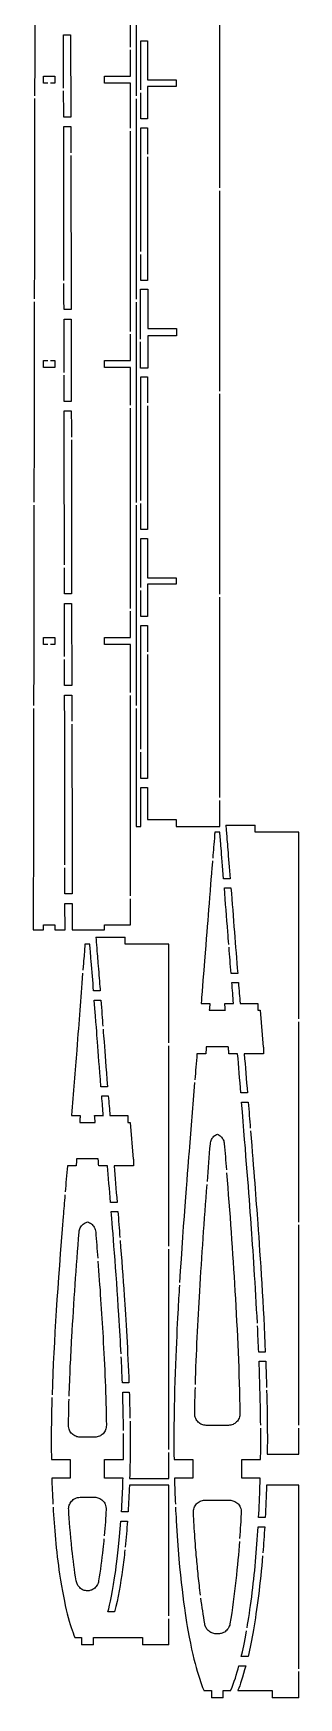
# Model space of a CAD drawing. Header units: millimetres. Extents: x 5 to 96, y -1196 to -5.
# Drawn here: x 5 to 96, y -1196 to -622 of the extents above; entities that cross this region are included whole.
import ezdxf

# ---------------------------------------------------------------- set-up
doc = ezdxf.new("R2010")
doc.units = ezdxf.units.MM
doc.layers.get('0').update_dxf_attribs({"linetype": 'CONTINUOUS'})

msp = doc.modelspace()

# ---------------------------------------------------------------- linework, layer by layer
for p, q in [((38.29, -627.2), (38.29, -549.3)), ((69.1, -675.69), (69.1, -606.69)), ((15.2, -622.99), (17.65, -622.99)), ((17.65, -622.99), (17.7, -651.31)), ((38.29, -637.2), (38.29, -628.2)), ((41.89, -625.04), (44.16, -625.04)), ((44.16, -625.04), (44.15, -638.54)), ((8.29, -637.21), (12.17, -637.21)), ((8.29, -639.6), (8.29, -637.21)), ((9.73, -639.6), (8.29, -639.6)), ((12.17, -639.6), (10.73, -639.6)), ((12.17, -637.21), (12.17, -639.6)), ((29.29, -639.61), (29.29, -637.2)), ((29.29, -637.2), (38.29, -637.2)), ((38.29, -639.61), (29.29, -639.61)), ((38.29, -655.12), (38.29, -639.61)), ((44.15, -638.54), (53.98, -638.54)), ((53.98, -640.8), (44.15, -640.8)), ((44.15, -640.8), (44.15, -651.92)), ((53.98, -638.54), (53.98, -640.8)), ((17.7, -651.31), (15.25, -651.31)), ((44.15, -651.92), (41.89, -651.92)), ((15.26, -654.59), (17.71, -654.59)), ((38.29, -725.12), (38.29, -656.12)), ((41.89, -655.04), (44.15, -655.04)), ((69.1, -745.69), (69.1, -676.69)), ((41.76, -710.64), (44.27, -710.64)), ((44.15, -707.64), (41.88, -707.64)), ((44.27, -710.64), (44.27, -724.14)), ((17.82, -717.62), (15.36, -717.62)), ((15.37, -720.9), (17.83, -720.9)), ((17.83, -720.9), (17.88, -749.23)), ((38.29, -735.12), (38.29, -726.12)), ((44.27, -726.64), (44.26, -737.76)), ((44.27, -724.14), (54.1, -724.14)), ((54.1, -726.64), (44.27, -726.64)), ((54.1, -724.14), (54.1, -726.64)), ((8.29, -737.51), (8.29, -735.13)), ((8.29, -735.13), (9.73, -735.13)), ((12.17, -737.51), (8.29, -737.51)), ((10.73, -735.13), (12.17, -735.13)), ((12.17, -735.13), (12.17, -737.51)), ((29.29, -737.52), (29.29, -735.12)), ((29.29, -735.12), (38.29, -735.12)), ((38.29, -737.52), (29.29, -737.52)), ((38.29, -750.52), (38.29, -737.52)), ((44.26, -737.76), (41.76, -737.76)), ((41.88, -740.76), (44.14, -740.76)), ((17.88, -749.23), (15.42, -749.23)), ((69.1, -815.69), (69.1, -746.69)), ((15.42, -752.51), (17.88, -752.51)), ((38.29, -820.52), (38.29, -751.52)), ((44.14, -793.35), (41.87, -793.35)), ((41.87, -813.35), (41.87, -796.47)), ((41.87, -796.47), (44.14, -796.47)), ((44.14, -796.47), (44.14, -809.97)), ((44.14, -812.23), (44.13, -823.35)), ((44.14, -809.97), (53.98, -809.97)), ((53.98, -812.23), (44.14, -812.23)), ((53.98, -809.97), (53.98, -812.23)), ((17.99, -815.54), (15.53, -815.54)), ((15.53, -818.82), (18, -818.82)), ((18, -818.82), (18.05, -847.14)), ((41.87, -823.35), (41.87, -814.35)), ((69.1, -885.69), (69.1, -816.69)), ((38.29, -830.52), (38.29, -821.52)), ((44.13, -823.35), (41.87, -823.35)), ((8.29, -832.92), (8.29, -830.53)), ((8.29, -830.53), (12.17, -830.53)), ((12.17, -830.53), (12.17, -832.92)), ((29.29, -832.93), (29.29, -830.52)), ((29.29, -830.52), (38.29, -830.52)), ((41.87, -826.47), (44.13, -826.47)), ((9.73, -832.92), (8.29, -832.92)), ((12.17, -832.92), (10.73, -832.92)), ((38.29, -832.93), (29.29, -832.93)), ((38.29, -849.54), (38.29, -832.93)), ((18.05, -847.14), (15.58, -847.14)), ((15.58, -850.43), (18.06, -850.43)), ((38.29, -919.54), (38.29, -850.54)), ((44.13, -879.07), (41.86, -879.07)), ((41.86, -895.69), (41.86, -882.19)), ((41.86, -882.19), (44.13, -882.19)), ((44.13, -882.19), (44.13, -893.3)), ((69.1, -895.69), (69.1, -886.69)), ((44.13, -893.3), (53.98, -893.3)), ((53.98, -893.3), (53.98, -895.69)), ((40.22, -895.69), (41.86, -895.69)), ((53.98, -895.69), (69.1, -895.69)), ((69.06, -897.57), (67.35, -897.57)), ((71.14, -895.18), (81.27, -895.18)), ((81.27, -897.57), (81.27, -895.18)), ((96.27, -897.57), (81.27, -897.57)), ((96.27, -961.89), (96.27, -897.57)), ((72.65, -913.68), (70.38, -913.68)), ((70.63, -916.8), (72.9, -916.8)), ((15.71, -931.2), (15.69, -922.17)), ((15.69, -922.17), (18.19, -922.17)), ((18.18, -918.9), (15.7, -918.9)), ((18.19, -922.17), (18.21, -931.2)), ((38.29, -929.54), (38.29, -920.54)), ((4.76, -931.2), (8.29, -931.2)), ((8.29, -931.2), (8.29, -929.54)), ((8.29, -929.54), (12.18, -929.54)), ((12.18, -929.54), (12.18, -931.2)), ((12.18, -931.2), (15.71, -931.2)), ((18.21, -931.2), (29.29, -931.2)), ((26.37, -933.81), (36.49, -933.81)), ((29.29, -931.2), (29.29, -929.54)), ((29.29, -929.54), (38.29, -929.54)), ((36.49, -936.19), (36.49, -933.81)), ((24.27, -936.19), (22.59, -936.19)), ((51.49, -936.19), (36.49, -936.19)), ((51.49, -970.21), (51.49, -936.19)), ((75.22, -946.23), (72.95, -946.23)), ((73.2, -949.35), (75.47, -949.35)), ((27.83, -952.31), (25.56, -952.31)), ((25.8, -955.43), (28.07, -955.43)), ((62.63, -956.57), (65.64, -956.57)), ((70.78, -956.57), (73.79, -956.57)), ((76.05, -956.57), (82.15, -956.57)), ((82.15, -956.57), (82.15, -958.95)), ((65.44, -958.95), (70.97, -958.95)), ((82.15, -958.95), (82.98, -958.95)), ((82.98, -958.95), (84.02, -971.65)), ((96.27, -1031.89), (96.27, -962.89)), ((51.49, -1040.21), (51.49, -971.21)), ((64.22, -973.92), (61.21, -973.92)), ((72, -971.53), (64.42, -971.53)), ((75.21, -973.92), (72.2, -973.92)), ((84.15, -973.92), (77.47, -973.92)), ((84.02, -971.65), (84.15, -971.65)), ((84.15, -971.65), (84.15, -973.92)), ((30.38, -985.29), (28.11, -985.29)), ((28.36, -988.41), (30.63, -988.41)), ((78.59, -987.44), (76.32, -987.44)), ((76.58, -990.56), (78.85, -990.56)), ((17.94, -995.2), (20.95, -995.2)), ((25.91, -995.2), (28.92, -995.2)), ((31.18, -995.2), (37.37, -995.2)), ((37.37, -995.2), (37.37, -997.58)), ((20.76, -997.58), (26.1, -997.58)), ((37.37, -997.58), (38.2, -997.58)), ((38.2, -997.58), (39.25, -1010.28)), ((19.52, -1012.54), (16.51, -1012.54)), ((27.14, -1010.16), (19.72, -1010.16)), ((30.35, -1012.54), (27.34, -1012.54)), ((39.37, -1012.54), (32.62, -1012.54)), ((39.25, -1010.28), (39.37, -1010.28)), ((39.37, -1010.28), (39.37, -1012.54)), ((33.66, -1025.1), (31.39, -1025.1)), ((31.64, -1028.22), (33.91, -1028.22)), ((96.27, -1101.89), (96.27, -1032.89)), ((51.49, -1110.21), (51.49, -1041.21)), ((84.75, -1076.68), (82.47, -1076.68)), ((82.6, -1079.82), (84.87, -1079.82)), ((37.74, -1087.27), (35.47, -1087.27)), ((35.58, -1090.43), (37.85, -1090.43)), ((26.01, -1105.97), (20.85, -1105.97)), ((72.06, -1101.92), (64.36, -1101.92)), ((96.27, -1111.89), (96.27, -1102.89)), ((51.49, -1120.21), (51.49, -1111.21)), ((85.42, -1111.89), (96.27, -1111.89)), ((11.02, -1113.7), (17.52, -1113.7)), ((17.52, -1113.7), (17.5, -1120.09)), ((29.36, -1120.09), (29.34, -1113.7)), ((29.34, -1113.7), (35.84, -1113.7)), ((53.3, -1113.72), (59.8, -1113.72)), ((59.8, -1113.72), (59.78, -1120.11)), ((76.64, -1120.11), (76.62, -1113.72)), ((76.62, -1113.72), (83.12, -1113.72)), ((17.5, -1120.09), (11.15, -1120.09)), ((35.71, -1120.09), (29.36, -1120.09)), ((51.49, -1122.53), (37.9, -1122.53)), ((37.98, -1120.21), (51.49, -1120.21)), ((51.49, -1167.5), (51.49, -1122.53)), ((59.78, -1120.11), (53.43, -1120.11)), ((82.98, -1120.11), (76.64, -1120.11)), ((96.27, -1122.55), (85.19, -1122.55)), ((96.27, -1185.72), (96.27, -1122.55)), ((20.92, -1126.68), (25.95, -1126.68)), ((63.92, -1127.69), (72.49, -1127.69)), ((34.96, -1134.88), (37.24, -1134.88)), ((37.45, -1131.68), (35.18, -1131.68)), ((84.73, -1133.62), (82.45, -1133.62)), ((82.26, -1136.82), (84.54, -1136.82)), ((32.82, -1166.19), (30.52, -1166.19)), ((51.49, -1177.5), (51.49, -1168.5)), ((19.09, -1174.99), (21.37, -1174.99)), ((21.37, -1174.99), (21.37, -1177.5)), ((25.49, -1177.5), (25.49, -1174.99)), ((25.49, -1174.99), (42.37, -1174.99)), ((42.37, -1174.99), (42.37, -1177.5)), ((68.67, -1173.68), (67.74, -1173.68)), ((25.49, -1177.5), (21.37, -1177.5)), ((51.49, -1177.5), (42.37, -1177.5)), ((75.66, -1184.77), (77.98, -1184.77)), ((78.78, -1181.5), (76.48, -1181.5)), ((96.27, -1195.72), (96.27, -1186.72)), ((63.55, -1193.21), (66.15, -1193.21)), ((66.15, -1193.21), (66.15, -1195.72)), ((70.27, -1195.72), (66.15, -1195.72)), ((70.27, -1195.72), (70.27, -1193.21)), ((70.27, -1193.21), (72.87, -1193.21)), ((75.3, -1193.21), (87.15, -1193.21)), ((87.15, -1193.21), (87.15, -1195.72)), ((96.27, -1195.72), (87.15, -1195.72))]:
    msp.add_line(p, q)
for points in [[(5.36, -574.97), (5.31, -600.33), (5.28, -622.65), (5.24, -643.97)], [(40.19, -575.03), (40.19, -598.03), (40.19, -621.03), (40.19, -644.03)], [(15.24, -641.31), (15.22, -635.2), (15.21, -629.1), (15.2, -622.99)], [(5.24, -644.97), (5.2, -668.24), (5.16, -690.36), (5.12, -713.97)], [(15.25, -651.31), (15.25, -648.31), (15.24, -645.31), (15.24, -642.31)], [(40.19, -645.03), (40.19, -668.03), (40.2, -691.03), (40.2, -714.03)], [(41.89, -651.92), (41.89, -648.92), (41.89, -645.92), (41.89, -642.92)], [(15.35, -707.62), (15.32, -689.94), (15.29, -672.28), (15.26, -654.59)], [(17.71, -654.59), (17.71, -657.59), (17.72, -660.59), (17.72, -663.59)], [(44.15, -655.04), (44.15, -658.04), (44.15, -661.04), (44.15, -664.04)], [(41.88, -707.64), (41.88, -704.64), (41.88, -701.64), (41.88, -698.64)], [(15.36, -717.62), (15.36, -714.62), (15.35, -711.62), (15.35, -708.62)], [(5.12, -714.97), (5.08, -736.12), (5.05, -758.49), (5, -783.97)], [(40.2, -715.03), (40.2, -738.03), (40.2, -761.03), (40.21, -784.03)], [(15.42, -749.23), (15.41, -746.23), (15.41, -743.23), (15.4, -740.23)], [(44.14, -740.76), (44.14, -743.76), (44.14, -746.76), (44.14, -749.76)], [(17.88, -752.51), (17.89, -755.51), (17.89, -758.51), (17.9, -761.51)], [(5, -784.97), (4.97, -805.6), (4.93, -828.27), (4.89, -853.97)], [(40.21, -785.03), (40.21, -808.03), (40.21, -831.03), (40.21, -854.03)], [(41.87, -793.35), (41.87, -790.35), (41.87, -787.35), (41.87, -784.35)], [(15.53, -815.54), (15.52, -812.54), (15.52, -809.54), (15.51, -806.54)], [(15.56, -837.14), (15.55, -831.04), (15.54, -824.93), (15.53, -818.82)], [(44.13, -826.47), (44.13, -829.47), (44.13, -832.47), (44.13, -835.47)], [(15.58, -847.14), (15.57, -844.14), (15.57, -841.14), (15.56, -838.14)], [(18.06, -850.43), (18.06, -853.43), (18.07, -856.43), (18.07, -859.43)], [(41.86, -879.07), (41.86, -876.07), (41.86, -873.07), (41.86, -870.07)], [(15.7, -918.9), (15.69, -915.9), (15.69, -912.9), (15.68, -909.9)], [(72.95, -946.23), (72.71, -943.24), (72.48, -940.24), (72.24, -937.25)], [(28.07, -955.43), (28.34, -959.02), (28.56, -961.93), (28.75, -964.4)], [(78.85, -990.56), (79.11, -993.73), (79.35, -996.71), (79.58, -999.53)], [(64.77, -1017.97), (65.11, -1013.57), (65.45, -1009.21), (65.8, -1004.93)], [(70.62, -1004.93), (70.85, -1007.89), (71.09, -1010.88), (71.33, -1013.9)], [(33.91, -1028.22), (34.15, -1031.21), (34.39, -1034.21), (34.62, -1037.2)], [(26.29, -1035.34), (26.52, -1038.3), (26.75, -1041.29), (26.98, -1044.31)], [(82.47, -1076.68), (82.35, -1073.76), (82.21, -1070.74), (82.06, -1067.69)], [(35.47, -1087.27), (35.35, -1083.97), (35.23, -1081.13), (35.09, -1078.28)], [(83.15, -1101.84), (83.08, -1094.54), (82.87, -1087.05), (82.6, -1079.82)], [(84.87, -1079.82), (84.99, -1082.81), (85.09, -1085.82), (85.17, -1088.82)], [(60.43, -1097.84), (60.47, -1094.88), (60.54, -1091.87), (60.63, -1088.84)], [(16.92, -1101.9), (16.96, -1098.93), (17.02, -1095.93), (17.11, -1092.91)], [(35.88, -1103.7), (35.84, -1099.34), (35.73, -1095.07), (35.58, -1090.43)], [(37.85, -1090.43), (37.95, -1093.45), (38.04, -1096.43), (38.09, -1099.43)], [(35.18, -1131.68), (35.38, -1128.37), (35.53, -1125.35), (35.63, -1122.59)], [(82.45, -1133.62), (82.64, -1130.16), (82.8, -1126.41), (82.91, -1122.62)], [(29.89, -1130.99), (29.74, -1133.47), (29.53, -1136.53), (29.22, -1139.96)], [(37.24, -1134.88), (37.03, -1137.77), (36.77, -1140.8), (36.45, -1143.85)], [(84.54, -1136.82), (84.36, -1139.81), (84.15, -1142.81), (83.9, -1145.8)], [(75.82, -1141.93), (75.24, -1149.78), (74.25, -1160.28), (72.55, -1170.28)], [(63.86, -1170.28), (63.37, -1167.35), (62.93, -1164.36), (62.54, -1161.38)], [(76.48, -1181.5), (76.94, -1179.57), (77.58, -1176.68), (78.29, -1172.68)]]:
    msp.add_open_spline(points, degree=3)
for points, knots in [([(41.89, -641.92), (41.89, -640.78), (41.89, -639.63), (41.89, -638.48), (41.89, -634), (41.89, -629.52), (41.89, -625.04)], [1.006, 1.006, 1.006, 1.006, 1.349875, 1.349875, 1.349875, 2.694, 2.694, 2.694, 2.694]), ([(41.88, -697.64), (41.88, -692.21), (41.88, -686.78), (41.88, -681.35), (41.88, -672.58), (41.88, -663.81), (41.89, -655.04)], [1.005614, 1.005614, 1.005614, 1.005614, 2.633283, 2.633283, 2.633283, 5.264568, 5.264568, 5.264568, 5.264568]), ([(17.73, -664.59), (17.74, -671.76), (17.75, -678.93), (17.76, -686.1), (17.78, -696.61), (17.8, -707.12), (17.82, -717.62)], [1.005989, 1.005989, 1.005989, 1.005989, 3.157195, 3.157195, 3.157195, 6.308954, 6.308954, 6.308954, 6.308954]), ([(44.15, -665.04), (44.15, -670.47), (44.15, -675.9), (44.15, -681.33), (44.15, -690.11), (44.15, -698.86), (44.15, -707.64)], [1.006001, 1.006001, 1.006001, 1.006001, 2.634733, 2.634733, 2.634733, 5.267511, 5.267511, 5.267511, 5.267511]), ([(41.76, -727.76), (41.76, -726.57), (41.76, -725.38), (41.76, -724.2), (41.76, -719.7), (41.76, -715.2), (41.76, -710.7), (41.76, -710.68), (41.76, -710.66), (41.76, -710.64)], [0.993999, 0.993999, 0.993999, 0.993999, 1.34978, 1.34978, 1.34978, 2.7, 2.7, 2.7, 2.705999, 2.705999, 2.705999, 2.705999]), ([(15.4, -739.23), (15.4, -737.84), (15.4, -736.45), (15.39, -735.07), (15.39, -730.34), (15.38, -725.62), (15.37, -720.9)], [1.00599, 1.00599, 1.00599, 1.00599, 1.422255, 1.422255, 1.422255, 2.838549, 2.838549, 2.838549, 2.838549]), ([(41.76, -737.76), (41.76, -737.74), (41.76, -737.72), (41.76, -737.7), (41.76, -734.72), (41.76, -731.74), (41.76, -728.76)], [-0.0060007, -0.0060007, -0.0060007, -0.0060007, 0, 0, 0, 0.8939993, 0.8939993, 0.8939993, 0.8939993]), ([(41.87, -783.35), (41.87, -777.93), (41.87, -772.5), (41.87, -767.08), (41.88, -759.59), (41.88, -749.75), (41.88, -740.76)], [1.006001, 1.006001, 1.006001, 1.006001, 2.633554, 2.633554, 2.633554, 4.879863, 4.879863, 4.879863, 4.879863]), ([(44.14, -750.76), (44.14, -756.18), (44.14, -761.61), (44.14, -767.04), (44.14, -775.81), (44.14, -784.58), (44.14, -793.35)], [1.006001, 1.006001, 1.006001, 1.006001, 2.634096, 2.634096, 2.634096, 5.265429, 5.265429, 5.265429, 5.265429]), ([(15.51, -805.54), (15.5, -798.37), (15.49, -791.2), (15.47, -784.03), (15.46, -773.52), (15.44, -763.01), (15.42, -752.51)], [1.00599, 1.00599, 1.00599, 1.00599, 3.157238, 3.157238, 3.157238, 6.308953, 6.308953, 6.308953, 6.308953]), ([(17.9, -762.51), (17.91, -769.68), (17.93, -776.85), (17.94, -784.02), (17.96, -794.53), (17.98, -805.03), (17.99, -815.54)], [1.005989, 1.005989, 1.005989, 1.005989, 3.157226, 3.157226, 3.157226, 6.308954, 6.308954, 6.308954, 6.308954]), ([(41.86, -869.07), (41.86, -863.64), (41.86, -858.22), (41.86, -852.79), (41.86, -844.02), (41.87, -835.24), (41.87, -826.47)], [1.006001, 1.006001, 1.006001, 1.006001, 2.633388, 2.633388, 2.633388, 5.265429, 5.265429, 5.265429, 5.265429]), ([(44.13, -836.47), (44.13, -841.9), (44.13, -847.32), (44.13, -852.75), (44.13, -861.52), (44.13, -870.29), (44.13, -879.07)], [1.006001, 1.006001, 1.006001, 1.006001, 2.63389, 2.63389, 2.63389, 5.265429, 5.265429, 5.265429, 5.265429]), ([(15.68, -908.9), (15.67, -900.82), (15.65, -892.75), (15.64, -884.67), (15.62, -873.25), (15.6, -861.84), (15.58, -850.43)], [1.00599, 1.00599, 1.00599, 1.00599, 3.429659, 3.429659, 3.429659, 6.853758, 6.853758, 6.853758, 6.853758]), ([(4.89, -854.97), (4.85, -877.76), (4.81, -902.92), (4.76, -931.15), (4.76, -931.16), (4.76, -931.18), (4.76, -931.2)], [596.445314, 596.445314, 596.445314, 596.445314, 670.176526, 670.176526, 670.176526, 670.220313, 670.220313, 670.220313, 670.220313]), ([(40.21, -855.03), (40.22, -868.56), (40.22, -882.09), (40.22, -895.63), (40.22, -895.65), (40.22, -895.67), (40.22, -895.69)], [78.578813, 78.578813, 78.578813, 78.578813, 82.426802, 82.426802, 82.426802, 82.432488, 82.432488, 82.432488, 82.432488]), ([(18.07, -860.43), (18.09, -868.5), (18.1, -876.58), (18.12, -884.66), (18.14, -896.07), (18.16, -907.49), (18.18, -918.9)], [1.005989, 1.005989, 1.005989, 1.005989, 3.429545, 3.429545, 3.429545, 6.853759, 6.853759, 6.853759, 6.853759]), ([(67.35, -897.57), (67.35, -897.58), (67.35, -897.6), (67.35, -897.62), (67.33, -897.84), (67.31, -898.08), (67.29, -898.34), (67, -902.08), (66.85, -903.83), (66.63, -906.54)], [0.2765373, 0.2765373, 0.2765373, 0.2765373, 0.2806434, 0.2806434, 0.2806434, 0.3299287, 0.3299287, 0.3299287, 1.036557, 1.036557, 1.036557, 1.036557]), ([(70.38, -913.68), (70.05, -909.62), (69.71, -905.56), (69.51, -903.14), (69.31, -900.77), (69.18, -899.14), (69.07, -897.62), (69.06, -897.6), (69.06, -897.58), (69.06, -897.57)], [0.041121, 0.041121, 0.041121, 0.041121, 1.262715, 1.262715, 1.262715, 2.460831, 2.460831, 2.460831, 2.475406, 2.475406, 2.475406, 2.475406]), ([(71.14, -895.18), (71.14, -895.21), (71.15, -895.23), (71.15, -895.25), (71.5, -899.77), (71.58, -900.82), (71.82, -903.66), (72.03, -906.25), (72.35, -910.03), (72.65, -913.68)], [0.04469, 0.04469, 0.04469, 0.04469, 0.051542, 0.051542, 0.051542, 1.488442, 1.488442, 1.488442, 2.801036, 2.801036, 2.801036, 2.801036]), ([(66.54, -907.53), (66.43, -908.9), (66.29, -910.54), (66.11, -912.75), (64.89, -927.73), (64.72, -930.65), (62.95, -952.54), (62.85, -953.89), (62.74, -955.22), (62.63, -956.51), (62.63, -956.53), (62.63, -956.55), (62.63, -956.57)], [1.119447, 1.119447, 1.119447, 1.119447, 1.444692, 1.444692, 1.444692, 3.652674, 3.652674, 3.652674, 3.789389, 3.789389, 3.789389, 3.791677, 3.791677, 3.791677, 3.791677]), ([(72.17, -936.26), (72.05, -934.83), (71.94, -933.39), (71.83, -931.96), (71.43, -926.91), (71.02, -921.86), (70.63, -916.8)], [1.098542, 1.098542, 1.098542, 1.098542, 1.529092, 1.529092, 1.529092, 3.049865, 3.049865, 3.049865, 3.049865]), ([(72.9, -916.8), (73.29, -921.87), (73.7, -926.94), (74.1, -932.01), (74.47, -936.75), (74.84, -941.49), (75.22, -946.23)], [0.044836, 0.044836, 0.044836, 0.044836, 1.570187, 1.570187, 1.570187, 2.996138, 2.996138, 2.996138, 2.996138]), ([(26.37, -933.81), (26.37, -933.83), (26.37, -933.85), (26.37, -933.87), (26.43, -934.66), (26.53, -936.04), (26.65, -937.55), (26.87, -940.44), (26.99, -941.69), (27.24, -944.74), (27.46, -947.52), (27.68, -950.39), (27.83, -952.31)], [0.0310227, 0.0310227, 0.0310227, 0.0310227, 0.0344517, 0.0344517, 0.0344517, 0.1596494, 0.1596494, 0.1596494, 0.398903, 0.398903, 0.398903, 0.6159563, 0.6159563, 0.6159563, 0.6159563]), ([(22.59, -936.19), (22.58, -936.21), (22.58, -936.23), (22.58, -936.24), (22.54, -936.8), (22.49, -937.43), (22.44, -938.17), (22.27, -940.26), (22.15, -941.61), (21.86, -945.16)], [0.2166355, 0.2166355, 0.2166355, 0.2166355, 0.2197445, 0.2197445, 0.2197445, 0.3124742, 0.3124742, 0.3124742, 0.5743923, 0.5743923, 0.5743923, 0.5743923]), ([(25.56, -952.31), (25.3, -948.89), (25.03, -945.47), (24.74, -942.05), (24.51, -939.32), (24.38, -937.59), (24.28, -936.24), (24.28, -936.23), (24.28, -936.21), (24.27, -936.19)], [0.049384, 0.049384, 0.049384, 0.049384, 1.078139, 1.078139, 1.078139, 1.901441, 1.901441, 1.901441, 1.91273, 1.91273, 1.91273, 1.91273]), ([(21.78, -946.16), (21, -955.73), (20.59, -961.86), (19.74, -972.74), (19.19, -979.79), (18.58, -987.42), (17.95, -995.13), (17.95, -995.15), (17.95, -995.18), (17.94, -995.2)], [0.598283, 0.598283, 0.598283, 0.598283, 1.290191, 1.290191, 1.290191, 1.739105, 1.739105, 1.739105, 1.740365, 1.740365, 1.740365, 1.740365]), ([(73.79, -956.57), (73.78, -956.55), (73.78, -956.53), (73.78, -956.51), (73.6, -954.31), (73.41, -951.92), (73.2, -949.35)], [3.3089934, 3.3089934, 3.3089934, 3.3089934, 3.3135461, 3.3135461, 3.3135461, 3.7757547, 3.7757547, 3.7757547, 3.7757547]), ([(75.47, -949.35), (75.69, -952.03), (75.88, -954.4), (76.05, -956.52), (76.05, -956.54), (76.05, -956.55), (76.05, -956.57)], [0.1014587, 0.1014587, 0.1014587, 0.1014587, 0.9345599, 0.9345599, 0.9345599, 0.9417982, 0.9417982, 0.9417982, 0.9417982]), ([(28.11, -985.29), (27.54, -978.22), (27.23, -974.19), (26.89, -969.81), (26.67, -966.89), (26.47, -964.01), (25.8, -955.43)], [0.126322, 0.126322, 0.126322, 0.126322, 2.360319, 2.360319, 2.360319, 3.853648, 3.853648, 3.853648, 3.853648]), ([(65.64, -956.57), (65.57, -957.36), (65.51, -958.13), (65.45, -958.89), (65.45, -958.91), (65.45, -958.93), (65.44, -958.95)], [1.4603248, 1.4603248, 1.4603248, 1.4603248, 1.7269752, 1.7269752, 1.7269752, 1.7346147, 1.7346147, 1.7346147, 1.7346147]), ([(70.97, -958.95), (70.97, -958.93), (70.97, -958.91), (70.96, -958.89), (70.9, -958.1), (70.84, -957.35), (70.78, -956.67), (70.78, -956.64), (70.78, -956.6), (70.78, -956.57)], [7.4952463, 7.4952463, 7.4952463, 7.4952463, 7.5063679, 7.5063679, 7.5063679, 7.9137767, 7.9137767, 7.9137767, 7.9328102, 7.9328102, 7.9328102, 7.9328102]), ([(28.82, -965.4), (28.95, -967.04), (29.06, -968.49), (29.16, -969.82), (29.49, -974.13), (29.81, -978.21), (30.38, -985.29)], [1.307561, 1.307561, 1.307561, 1.307561, 2.071649, 2.071649, 2.071649, 4.530804, 4.530804, 4.530804, 4.530804]), ([(61.21, -973.92), (61.21, -973.93), (61.21, -973.95), (61.2, -973.97), (60.95, -977.07), (60.7, -980.02), (60.47, -982.88)], [4.4733354, 4.4733354, 4.4733354, 4.4733354, 4.4757256, 4.4757256, 4.4757256, 4.8795294, 4.8795294, 4.8795294, 4.8795294]), ([(64.42, -971.53), (64.41, -971.55), (64.41, -971.57), (64.41, -971.59), (64.35, -972.32), (64.29, -973.09), (64.22, -973.92)], [2.1191133, 2.1191133, 2.1191133, 2.1191133, 2.1230558, 2.1230558, 2.1230558, 2.2802725, 2.2802725, 2.2802725, 2.2802725]), ([(72.2, -973.92), (72.17, -973.59), (72.14, -973.27), (72.12, -972.94), (72.08, -972.48), (72.04, -972.04), (72, -971.59), (72, -971.57), (72, -971.55), (72, -971.53)], [2.211859516, 2.211859516, 2.211859516, 2.211859516, 2.215103017, 2.215103017, 2.215103017, 2.21970419, 2.21970419, 2.21970419, 2.219893266, 2.219893266, 2.219893266, 2.219893266]), ([(76.32, -987.44), (75.93, -982.65), (75.56, -978.22), (75.21, -973.97), (75.21, -973.95), (75.21, -973.93), (75.21, -973.92)], [0.151442, 0.151442, 0.151442, 0.151442, 1.615644, 1.615644, 1.615644, 1.621973, 1.621973, 1.621973, 1.621973]), ([(77.47, -973.92), (77.48, -973.94), (77.48, -973.96), (77.48, -973.98), (77.84, -978.34), (78.21, -982.85), (78.59, -987.44)], [4.096044, 4.096044, 4.096044, 4.096044, 4.109409, 4.109409, 4.109409, 6.80009, 6.80009, 6.80009, 6.80009]), ([(60.39, -983.88), (59.72, -991.88), (59.11, -999.28), (58.45, -1007.58), (58.2, -1010.69), (56.52, -1031.3), (55.2, -1052.68)], [4.92651, 4.92651, 4.92651, 4.92651, 6.06136, 6.06136, 6.06136, 6.48581, 6.48581, 6.48581, 6.48581]), ([(28.92, -995.2), (28.91, -995.18), (28.91, -995.15), (28.91, -995.13), (28.75, -993.15), (28.58, -991.03), (28.36, -988.41)], [11.484237, 11.484237, 11.484237, 11.484237, 11.537812, 11.537812, 11.537812, 16.437235, 16.437235, 16.437235, 16.437235]), ([(30.63, -988.41), (30.83, -990.92), (31.01, -993.11), (31.18, -995.14), (31.18, -995.16), (31.18, -995.18), (31.18, -995.2)], [0.126359, 0.126359, 0.126359, 0.126359, 0.9131863, 0.9131863, 0.9131863, 0.9203018, 0.9203018, 0.9203018, 0.9203018]), ([(82.01, -1066.69), (81.36, -1054.1), (80.51, -1041.16), (79.87, -1032.5), (79.11, -1022.1), (78.1, -1009.17), (76.58, -990.56)], [1.028949, 1.028949, 1.028949, 1.028949, 4.639783, 4.639783, 4.639783, 8.972961, 8.972961, 8.972961, 8.972961]), ([(20.95, -995.2), (20.94, -995.42), (20.92, -995.65), (20.9, -995.87), (20.86, -996.35), (20.81, -996.91), (20.76, -997.51), (20.76, -997.53), (20.76, -997.56), (20.76, -997.58)], [2.5449518, 2.5449518, 2.5449518, 2.5449518, 2.641039, 2.641039, 2.641039, 2.8494109, 2.8494109, 2.8494109, 2.8569086, 2.8569086, 2.8569086, 2.8569086]), ([(26.1, -997.58), (26.1, -997.56), (26.1, -997.53), (26.1, -997.51), (26.03, -996.76), (25.97, -995.97), (25.91, -995.2)], [3.3839812, 3.3839812, 3.3839812, 3.3839812, 3.3885917, 3.3885917, 3.3885917, 3.5494103, 3.5494103, 3.5494103, 3.5494103]), ([(65.8, -1004.93), (65.84, -1004.42), (65.98, -1003.92), (66.21, -1003.46), (66.43, -1003.04), (66.71, -1002.67), (67.06, -1002.35), (67.39, -1002.04), (67.78, -1001.79), (68.21, -1001.61)], [0, 0, 0, 0, 0.1565946, 0.1565946, 0.1565946, 0.2992401, 0.2992401, 0.2992401, 0.4393333, 0.4393333, 0.4393333, 0.4393333]), ([(68.21, -1001.61), (68.67, -1001.8), (69.1, -1002.09), (69.46, -1002.44), (69.79, -1002.77), (70.06, -1003.16), (70.26, -1003.58), (70.46, -1004.01), (70.58, -1004.46), (70.62, -1004.93)], [0.0025061, 0.0025061, 0.0025061, 0.0025061, 0.1561644, 0.1561644, 0.1561644, 0.2989773, 0.2989773, 0.2989773, 0.4418228, 0.4418228, 0.4418228, 0.4418228]), ([(79.66, -1000.53), (80.76, -1014.18), (81.52, -1024.08), (82.14, -1032.55), (82.95, -1043.61), (84.11, -1061.33), (84.75, -1076.68)], [1.234169, 1.234169, 1.234169, 1.234169, 5.978142, 5.978142, 5.978142, 12.178807, 12.178807, 12.178807, 12.178807]), ([(16.51, -1012.54), (16.51, -1012.56), (16.51, -1012.58), (16.51, -1012.59), (16.26, -1015.63), (16.01, -1018.61), (15.77, -1021.51)], [2.0790484, 2.0790484, 2.0790484, 2.0790484, 2.0801441, 2.0801441, 2.0801441, 2.2613487, 2.2613487, 2.2613487, 2.2613487]), ([(19.72, -1010.16), (19.72, -1010.18), (19.72, -1010.19), (19.71, -1010.21), (19.65, -1010.99), (19.59, -1011.76), (19.52, -1012.54)], [2.7970575, 2.7970575, 2.7970575, 2.7970575, 2.8011025, 2.8011025, 2.8011025, 2.9720898, 2.9720898, 2.9720898, 2.9720898]), ([(27.34, -1012.54), (27.28, -1011.8), (27.21, -1011.02), (27.15, -1010.21), (27.15, -1010.19), (27.14, -1010.18), (27.14, -1010.16)], [1.71519568, 1.71519568, 1.71519568, 1.71519568, 1.72941919, 1.72941919, 1.72941919, 1.72974141, 1.72974141, 1.72974141, 1.72974141]), ([(31.39, -1025.1), (31.04, -1020.79), (30.65, -1016.15), (30.35, -1012.59), (30.35, -1012.58), (30.35, -1012.56), (30.35, -1012.54)], [0.178597, 0.178597, 0.178597, 0.178597, 1.441757, 1.441757, 1.441757, 1.448278, 1.448278, 1.448278, 1.448278]), ([(32.62, -1012.54), (32.62, -1012.56), (32.62, -1012.58), (32.62, -1012.6), (32.92, -1016.18), (33.31, -1020.83), (33.66, -1025.1)], [2.7155189, 2.7155189, 2.7155189, 2.7155189, 2.7171046, 2.7171046, 2.7171046, 2.9788555, 2.9788555, 2.9788555, 2.9788555]), ([(60.65, -1087.84), (60.97, -1077.08), (61.51, -1066.08), (62.13, -1055.71), (62.84, -1043.71), (63.74, -1031.19), (64.69, -1018.97)], [1.384836, 1.384836, 1.384836, 1.384836, 4.500056, 4.500056, 4.500056, 8.099631, 8.099631, 8.099631, 8.099631]), ([(71.41, -1014.9), (72.47, -1028.4), (73.49, -1042.38), (74.28, -1055.71), (75.1, -1069.33), (75.77, -1084.02), (75.99, -1097.84)], [1.314441, 1.314441, 1.314441, 1.314441, 5.240112, 5.240112, 5.240112, 9.252974, 9.252974, 9.252974, 9.252974]), ([(15.69, -1022.51), (15.48, -1025.07), (15.27, -1027.56), (15.08, -1029.96), (13.17, -1053.71), (11.89, -1072.05), (11.25, -1091.36)], [2.282201, 2.282201, 2.282201, 2.282201, 2.443718, 2.443718, 2.443718, 4.043162, 4.043162, 4.043162, 4.043162]), ([(20.57, -1035.34), (20.61, -1034.83), (20.75, -1034.33), (20.98, -1033.87), (21.22, -1033.41), (21.53, -1033), (21.92, -1032.66), (22.14, -1032.47), (22.38, -1032.31), (22.64, -1032.17), (22.89, -1032.04), (23.16, -1031.93), (23.43, -1031.85)], [0, 0, 0, 0, 0.1565994, 0.1565994, 0.1565994, 0.3130595, 0.3130595, 0.3130595, 0.4016414, 0.4016414, 0.4016414, 0.4885145, 0.4885145, 0.4885145, 0.4885145]), ([(23.43, -1031.85), (23.92, -1031.99), (24.38, -1032.22), (24.78, -1032.53), (25.18, -1032.84), (25.52, -1033.24), (25.78, -1033.68), (25.92, -1033.93), (26.04, -1034.2), (26.13, -1034.48), (26.21, -1034.76), (26.27, -1035.05), (26.29, -1035.34)], [0.001692, 0.001692, 0.001692, 0.001692, 0.1561261, 0.1561261, 0.1561261, 0.3124072, 0.3124072, 0.3124072, 0.4012921, 0.4012921, 0.4012921, 0.4901873, 0.4901873, 0.4901873, 0.4901873]), ([(35.04, -1077.28), (34.84, -1073.29), (34.6, -1069.21), (34.26, -1063.79), (33.33, -1049.05), (32.08, -1033.71), (31.64, -1028.22)], [1.201364, 1.201364, 1.201364, 1.201364, 2.615335, 2.615335, 2.615335, 6.460685, 6.460685, 6.460685, 6.460685]), ([(17.15, -1091.91), (17.36, -1085.06), (17.68, -1078.18), (18.06, -1071.59), (18.73, -1059.7), (19.64, -1047.19), (20.57, -1035.34)], [1.384192, 1.384192, 1.384192, 1.384192, 3.371914, 3.371914, 3.371914, 6.964998, 6.964998, 6.964998, 6.964998]), ([(34.7, -1038.19), (35.2, -1044.62), (35.68, -1051), (36.1, -1057.19), (36.64, -1065.17), (37.35, -1076.69), (37.74, -1087.27)], [1.177074, 1.177074, 1.177074, 1.177074, 3.109959, 3.109959, 3.109959, 5.601481, 5.601481, 5.601481, 5.601481]), ([(27.05, -1045.31), (27.71, -1054.07), (28.32, -1062.99), (28.81, -1071.59), (29.36, -1081.4), (29.81, -1091.88), (29.95, -1101.9)], [1.329233, 1.329233, 1.329233, 1.329233, 3.876959, 3.876959, 3.876959, 6.781636, 6.781636, 6.781636, 6.781636]), ([(55.14, -1053.68), (55.05, -1055.21), (54.95, -1056.74), (54.87, -1058.27), (54.59, -1062.96), (53.83, -1076.11), (53.41, -1092.81), (53.31, -1096.93), (53.15, -1104.37), (53.29, -1113.66), (53.3, -1113.68), (53.3, -1113.7), (53.3, -1113.72)], [6.4924093, 6.4924093, 6.4924093, 6.4924093, 6.5227227, 6.5227227, 6.5227227, 6.6158313, 6.6158313, 6.6158313, 6.6387809, 6.6387809, 6.6387809, 6.6388295, 6.6388295, 6.6388295, 6.6388295]), ([(11.22, -1092.35), (10.99, -1099.61), (10.9, -1105.92), (11.02, -1113.64), (11.02, -1113.66), (11.02, -1113.68), (11.02, -1113.7)], [4.0707952, 4.0707952, 4.0707952, 4.0707952, 4.6757412, 4.6757412, 4.6757412, 4.677283, 4.677283, 4.677283, 4.677283]), ([(85.2, -1089.82), (85.35, -1095.17), (85.44, -1100.52), (85.45, -1105.79), (85.45, -1107.74), (85.44, -1109.77), (85.42, -1111.83), (85.42, -1111.85), (85.42, -1111.87), (85.42, -1111.89)], [1.272702, 1.272702, 1.272702, 1.272702, 2.871511, 2.871511, 2.871511, 3.463529, 3.463529, 3.463529, 3.469322, 3.469322, 3.469322, 3.469322]), ([(38.11, -1100.43), (38.17, -1103.96), (38.19, -1107.51), (38.15, -1111.13), (38.13, -1113.97), (38.06, -1117.33), (37.98, -1120.15), (37.98, -1120.17), (37.98, -1120.19), (37.98, -1120.21)], [1.078759, 1.078759, 1.078759, 1.078759, 2.145614, 2.145614, 2.145614, 2.986034, 2.986034, 2.986034, 2.992163, 2.992163, 2.992163, 2.992163]), ([(64.36, -1101.92), (63.86, -1101.92), (63.36, -1101.82), (62.89, -1101.63), (62.42, -1101.44), (61.99, -1101.16), (61.63, -1100.8), (61.26, -1100.44), (60.97, -1100.01), (60.76, -1099.53), (60.65, -1099.26), (60.56, -1098.99), (60.5, -1098.7), (60.45, -1098.42), (60.42, -1098.13), (60.43, -1097.84)], [0, 0, 0, 0, 0.1533353, 0.1533353, 0.1533353, 0.3080488, 0.3080488, 0.3080488, 0.4658852, 0.4658852, 0.4658852, 0.5537443, 0.5537443, 0.5537443, 0.6417657, 0.6417657, 0.6417657, 0.6417657]), ([(75.99, -1097.84), (76, -1098.38), (75.9, -1098.91), (75.71, -1099.4), (75.51, -1099.89), (75.23, -1100.34), (74.86, -1100.72), (74.5, -1101.09), (74.08, -1101.39), (73.61, -1101.6), (73.36, -1101.7), (73.11, -1101.78), (72.85, -1101.84), (72.59, -1101.89), (72.32, -1101.92), (72.06, -1101.92)], [0, 0, 0, 0, 0.1623897, 0.1623897, 0.1623897, 0.3229256, 0.3229256, 0.3229256, 0.4800902, 0.4800902, 0.4800902, 0.5612254, 0.5612254, 0.5612254, 0.6422559, 0.6422559, 0.6422559, 0.6422559]), ([(20.85, -1105.97), (20.35, -1105.97), (19.85, -1105.88), (19.38, -1105.69), (18.91, -1105.49), (18.49, -1105.21), (18.12, -1104.85), (17.75, -1104.49), (17.46, -1104.06), (17.25, -1103.58), (17.14, -1103.32), (17.05, -1103.04), (16.99, -1102.76), (16.94, -1102.48), (16.91, -1102.19), (16.92, -1101.9)], [0, 0, 0, 0, 0.1533354, 0.1533354, 0.1533354, 0.30805, 0.30805, 0.30805, 0.4658879, 0.4658879, 0.4658879, 0.5533293, 0.5533293, 0.5533293, 0.640932, 0.640932, 0.640932, 0.640932]), ([(29.95, -1101.9), (29.95, -1102.44), (29.86, -1102.97), (29.66, -1103.46), (29.47, -1103.95), (29.18, -1104.4), (28.81, -1104.78), (28.45, -1105.15), (28.03, -1105.45), (27.55, -1105.65), (27.31, -1105.76), (27.06, -1105.84), (26.8, -1105.89), (26.54, -1105.95), (26.28, -1105.97), (26.01, -1105.97)], [0, 0, 0, 0, 0.1623871, 0.1623871, 0.1623871, 0.3229096, 0.3229096, 0.3229096, 0.4800582, 0.4800582, 0.4800582, 0.5607916, 0.5607916, 0.5607916, 0.6414218, 0.6414218, 0.6414218, 0.6414218]), ([(35.84, -1113.7), (35.84, -1113.68), (35.84, -1113.66), (35.84, -1113.64), (35.86, -1112.79), (35.87, -1111.98), (35.88, -1111.19), (35.9, -1108.96), (35.9, -1106.82), (35.89, -1104.7)], [2.257104, 2.257104, 2.257104, 2.257104, 2.266065, 2.266065, 2.266065, 2.651498, 2.651498, 2.651498, 3.740632, 3.740632, 3.740632, 3.740632]), ([(83.15, -1111.84), (83.17, -1109.75), (83.18, -1107.72), (83.17, -1105.8), (83.17, -1104.82), (83.17, -1103.83), (83.16, -1102.84)], [2.058806, 2.058806, 2.058806, 2.058806, 2.644382, 2.644382, 2.644382, 2.942925, 2.942925, 2.942925, 2.942925]), ([(83.12, -1113.72), (83.12, -1113.7), (83.12, -1113.68), (83.12, -1113.66), (83.13, -1113.05), (83.14, -1112.44), (83.15, -1111.84)], [1.8832431, 1.8832431, 1.8832431, 1.8832431, 1.8886986, 1.8886986, 1.8886986, 2.058806, 2.058806, 2.058806, 2.058806]), ([(11.15, -1120.09), (11.15, -1120.11), (11.15, -1120.13), (11.15, -1120.15), (11.22, -1122.6), (11.34, -1125.65), (11.52, -1129.08)], [4.8272969, 4.8272969, 4.8272969, 4.8272969, 4.8284524, 4.8284524, 4.8284524, 4.9661918, 4.9661918, 4.9661918, 4.9661918]), ([(35.63, -1122.59), (35.66, -1121.76), (35.69, -1120.94), (35.71, -1120.15), (35.71, -1120.13), (35.71, -1120.11), (35.71, -1120.09)], [1.055671, 1.055671, 1.055671, 1.055671, 1.3597367, 1.3597367, 1.3597367, 1.3676405, 1.3676405, 1.3676405, 1.3676405]), ([(37.9, -1122.53), (37.9, -1122.55), (37.9, -1122.57), (37.9, -1122.59), (37.79, -1125.63), (37.63, -1128.77), (37.45, -1131.68)], [3.2344027, 3.2344027, 3.2344027, 3.2344027, 3.2404977, 3.2404977, 3.2404977, 4.2010953, 4.2010953, 4.2010953, 4.2010953]), ([(53.43, -1120.11), (53.43, -1120.13), (53.43, -1120.15), (53.43, -1120.17), (53.51, -1123.04), (53.61, -1126.03), (53.74, -1129.11)], [6.643876542, 6.643876542, 6.643876542, 6.643876542, 6.643923405, 6.643923405, 6.643923405, 6.65046635, 6.65046635, 6.65046635, 6.65046635]), ([(82.91, -1122.62), (82.94, -1121.8), (82.96, -1120.99), (82.98, -1120.17), (82.98, -1120.15), (82.98, -1120.13), (82.98, -1120.11)], [1.0748591, 1.0748591, 1.0748591, 1.0748591, 1.2958023, 1.2958023, 1.2958023, 1.3013696, 1.3013696, 1.3013696, 1.3013696]), ([(85.19, -1122.55), (85.19, -1122.57), (85.19, -1122.59), (85.19, -1122.61), (85.07, -1126.44), (84.91, -1130.18), (84.73, -1133.62)], [4.472596, 4.472596, 4.472596, 4.472596, 4.47809, 4.47809, 4.47809, 5.561722, 5.561722, 5.561722, 5.561722]), ([(16.97, -1130.99), (16.94, -1130.45), (17.01, -1129.91), (17.19, -1129.4), (17.36, -1128.89), (17.63, -1128.42), (17.99, -1128.02), (18.33, -1127.63), (18.75, -1127.31), (19.22, -1127.08), (19.48, -1126.95), (19.76, -1126.85), (20.04, -1126.78), (20.33, -1126.72), (20.62, -1126.68), (20.92, -1126.68)], [0, 0, 0, 0, 0.164369, 0.164369, 0.164369, 0.3273589, 0.3273589, 0.3273589, 0.4862705, 0.4862705, 0.4862705, 0.57599, 0.57599, 0.57599, 0.6654517, 0.6654517, 0.6654517, 0.6654517]), ([(25.95, -1126.68), (26.45, -1126.68), (26.94, -1126.78), (27.4, -1126.97), (27.88, -1127.16), (28.3, -1127.45), (28.67, -1127.8), (29.04, -1128.17), (29.34, -1128.6), (29.55, -1129.08), (29.68, -1129.38), (29.77, -1129.7), (29.83, -1130.02), (29.89, -1130.34), (29.91, -1130.66), (29.89, -1130.99)], [0, 0, 0, 0, 0.1525629, 0.1525629, 0.1525629, 0.3075145, 0.3075145, 0.3075145, 0.4667594, 0.4667594, 0.4667594, 0.5657091, 0.5657091, 0.5657091, 0.6648082, 0.6648082, 0.6648082, 0.6648082]), ([(59.98, -1131.95), (59.95, -1131.41), (60.03, -1130.87), (60.21, -1130.36), (60.39, -1129.86), (60.66, -1129.39), (61.02, -1129), (61.37, -1128.61), (61.79, -1128.29), (62.26, -1128.07), (62.52, -1127.94), (62.79, -1127.85), (63.07, -1127.79), (63.35, -1127.72), (63.63, -1127.69), (63.92, -1127.69)], [0, 0, 0, 0, 0.1643794, 0.1643794, 0.1643794, 0.3272813, 0.3272813, 0.3272813, 0.4860623, 0.4860623, 0.4860623, 0.5737072, 0.5737072, 0.5737072, 0.6611101, 0.6611101, 0.6611101, 0.6611101]), ([(72.49, -1127.69), (72.99, -1127.69), (73.49, -1127.79), (73.95, -1127.98), (74.42, -1128.17), (74.85, -1128.45), (75.22, -1128.81), (75.59, -1129.17), (75.89, -1129.61), (76.1, -1130.09), (76.23, -1130.38), (76.32, -1130.69), (76.38, -1131), (76.43, -1131.31), (76.45, -1131.63), (76.44, -1131.95)], [0, 0, 0, 0, 0.1525618, 0.1525618, 0.1525618, 0.307508, 0.307508, 0.307508, 0.4667462, 0.4667462, 0.4667462, 0.5635317, 0.5635317, 0.5635317, 0.6604676, 0.6604676, 0.6604676, 0.6604676]), ([(11.58, -1130.08), (11.98, -1136.91), (12.66, -1145.13), (13.85, -1153.22), (15.5, -1164.4), (17.51, -1171.08), (19.07, -1174.95), (19.08, -1174.97), (19.08, -1174.98), (19.09, -1174.99)], [4.9794047, 4.9794047, 4.9794047, 4.9794047, 5.2476729, 5.2476729, 5.2476729, 5.6185349, 5.6185349, 5.6185349, 5.6197368, 5.6197368, 5.6197368, 5.6197368]), ([(19.57, -1155.49), (18.97, -1151.89), (18.49, -1148.21), (18.1, -1144.62), (17.53, -1139.3), (17.19, -1134.55), (16.97, -1130.99)], [0.349564, 0.349564, 0.349564, 0.349564, 1.426076, 1.426076, 1.426076, 3.020832, 3.020832, 3.020832, 3.020832]), ([(30.52, -1166.19), (31.13, -1163.68), (32.21, -1158.92), (33.19, -1151.92), (33.71, -1148.25), (34.42, -1142.34), (34.96, -1134.88)], [0.011328, 0.011328, 0.011328, 0.011328, 0.764182, 0.764182, 0.764182, 1.159783, 1.159783, 1.159783, 1.159783]), ([(53.79, -1130.11), (53.86, -1131.64), (53.94, -1133.19), (54.03, -1134.76), (55.12, -1154), (56.94, -1166), (58.09, -1172.5), (59.22, -1178.9), (60.37, -1183.49), (61.26, -1186.6), (61.8, -1188.46), (62.39, -1190.29), (63.14, -1192.2), (63.27, -1192.52), (63.4, -1192.85), (63.53, -1193.17), (63.54, -1193.19), (63.54, -1193.2), (63.55, -1193.21)], [6.6511719, 6.6511719, 6.6511719, 6.6511719, 6.654406, 6.654406, 6.654406, 6.6940766, 6.6940766, 6.6940766, 6.7332076, 6.7332076, 6.7332076, 6.7566976, 6.7566976, 6.7566976, 6.7607181, 6.7607181, 6.7607181, 6.7608712, 6.7608712, 6.7608712, 6.7608712]), ([(62.41, -1160.39), (62.13, -1158.18), (61.87, -1155.97), (61.65, -1153.8), (61.42, -1151.61), (61.2, -1149.31), (61.02, -1147.3), (60.95, -1146.48), (60.89, -1145.7), (60.82, -1144.89), (60.59, -1142.07), (60.4, -1139.26), (60.21, -1136.17), (60.14, -1134.95), (60.05, -1133.44), (59.98, -1132.03), (59.98, -1132.01), (59.98, -1131.98), (59.98, -1131.95)], [1.320326, 1.320326, 1.320326, 1.320326, 1.969198, 1.969198, 1.969198, 2.621439, 2.621439, 2.621439, 2.885116, 2.885116, 2.885116, 3.794991, 3.794991, 3.794991, 4.155604, 4.155604, 4.155604, 4.162439, 4.162439, 4.162439, 4.162439]), ([(76.44, -1131.95), (76.43, -1132.15), (76.42, -1132.35), (76.41, -1132.54), (76.3, -1134.56), (76.14, -1137.46), (75.89, -1140.94)], [0.4074215, 0.4074215, 0.4074215, 0.4074215, 0.4511588, 0.4511588, 0.4511588, 0.9087661, 0.9087661, 0.9087661, 0.9087661]), ([(78.46, -1171.7), (78.98, -1168.7), (79.53, -1165.13), (80.07, -1160.92), (81.08, -1152.97), (81.78, -1144.69), (82.26, -1136.82)], [0.6411, 0.6411, 0.6411, 0.6411, 1.059389, 1.059389, 1.059389, 1.849812, 1.849812, 1.849812, 1.849812]), ([(29.13, -1140.96), (29.02, -1142.14), (28.89, -1143.36), (28.76, -1144.62), (28.37, -1148.21), (27.89, -1151.89), (27.29, -1155.49)], [0.8369179, 0.8369179, 0.8369179, 0.8369179, 0.9927124, 0.9927124, 0.9927124, 1.4390913, 1.4390913, 1.4390913, 1.4390913]), ([(36.35, -1144.84), (36.11, -1147.11), (35.83, -1149.39), (35.52, -1151.61), (34.84, -1156.53), (34, -1161.29), (32.82, -1166.19)], [1.011491, 1.011491, 1.011491, 1.011491, 1.656756, 1.656756, 1.656756, 3.083088, 3.083088, 3.083088, 3.083088]), ([(83.82, -1146.8), (83.42, -1151.48), (82.95, -1156.12), (82.38, -1160.64), (81.29, -1169.37), (80.05, -1176.01), (78.78, -1181.5)], [1.04259, 1.04259, 1.04259, 1.04259, 2.454796, 2.454796, 2.454796, 5.186464, 5.186464, 5.186464, 5.186464]), ([(23.43, -1158.91), (22.95, -1158.91), (22.47, -1158.81), (22.02, -1158.63), (21.55, -1158.44), (21.13, -1158.16), (20.77, -1157.81), (20.45, -1157.5), (20.19, -1157.14), (19.99, -1156.75), (19.78, -1156.35), (19.64, -1155.93), (19.57, -1155.49)], [0.001706, 0.001706, 0.001706, 0.001706, 0.149589, 0.149589, 0.149589, 0.3026014, 0.3026014, 0.3026014, 0.4366842, 0.4366842, 0.4366842, 0.5722954, 0.5722954, 0.5722954, 0.5722954]), ([(27.29, -1155.49), (27.2, -1156.04), (27.01, -1156.57), (26.71, -1157.04), (26.43, -1157.49), (26.06, -1157.89), (25.62, -1158.2), (25.3, -1158.43), (24.94, -1158.61), (24.57, -1158.73), (24.2, -1158.85), (23.82, -1158.91), (23.43, -1158.91)], [0, 0, 0, 0, 0.1697421, 0.1697421, 0.1697421, 0.3329451, 0.3329451, 0.3329451, 0.4535246, 0.4535246, 0.4535246, 0.5715876, 0.5715876, 0.5715876, 0.5715876]), ([(67.74, -1173.68), (67.25, -1173.68), (66.77, -1173.59), (66.31, -1173.4), (65.85, -1173.21), (65.42, -1172.93), (65.06, -1172.58), (64.75, -1172.28), (64.49, -1171.92), (64.28, -1171.53), (64.08, -1171.14), (63.94, -1170.72), (63.86, -1170.28)], [0, 0, 0, 0, 0.149589, 0.149589, 0.149589, 0.3026018, 0.3026018, 0.3026018, 0.4357304, 0.4357304, 0.4357304, 0.5703712, 0.5703712, 0.5703712, 0.5703712]), ([(72.55, -1170.28), (72.46, -1170.83), (72.26, -1171.36), (71.96, -1171.83), (71.68, -1172.28), (71.31, -1172.68), (70.87, -1172.98), (70.55, -1173.21), (70.19, -1173.39), (69.82, -1173.51), (69.45, -1173.62), (69.06, -1173.68), (68.67, -1173.68)], [0, 0, 0, 0, 0.1696968, 0.1696968, 0.1696968, 0.3328088, 0.3328088, 0.3328088, 0.4524823, 0.4524823, 0.4524823, 0.5713128, 0.5713128, 0.5713128, 0.5713128]), ([(72.87, -1193.21), (72.87, -1193.2), (72.88, -1193.19), (72.88, -1193.17), (74.01, -1190.44), (74.92, -1187.49), (75.66, -1184.77)], [0.3204472, 0.3204472, 0.3204472, 0.3204472, 0.3242713, 0.3242713, 0.3242713, 1.168042, 1.168042, 1.168042, 1.168042]), ([(77.98, -1184.77), (76.98, -1188.55), (76.06, -1191.28), (75.33, -1193.13), (75.32, -1193.16), (75.31, -1193.18), (75.3, -1193.21)], [0.011867, 0.011867, 0.011867, 0.011867, 1.193108, 1.193108, 1.193108, 1.210558, 1.210558, 1.210558, 1.210558])]:
    msp.add_open_spline(points, degree=3, knots=knots)

doc.saveas('drawing.dxf')
